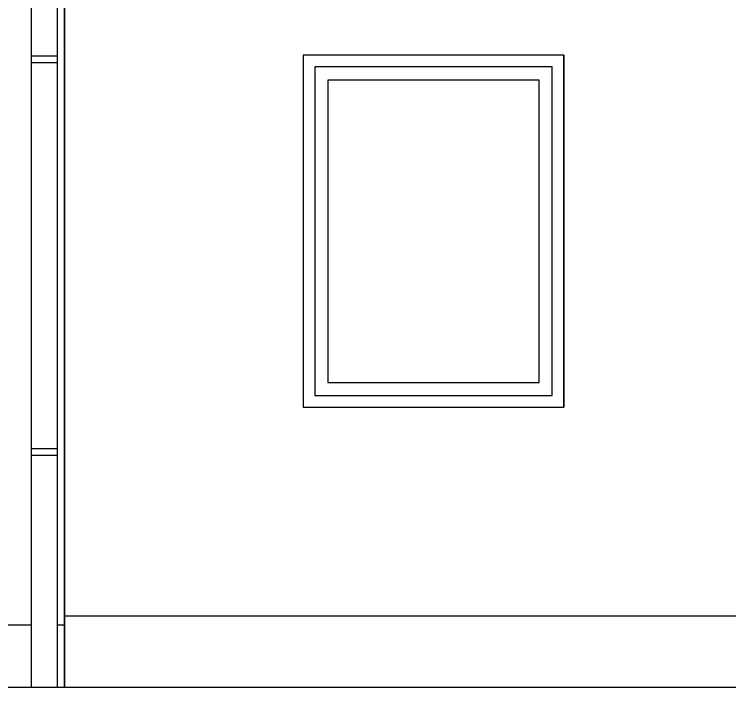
# Model space of a CAD drawing. Header units: millimetres. Extents: x 462666 to 1244237, y 2328025 to 3795663.
# Drawn here: x 1155346 to 1158088, y 2879315 to 2881947 of the extents above; entities that cross this region are included whole.
import ezdxf
from ezdxf.lldxf.tags import DXFTag

# ---------------------------------------------------------------- set-up
doc = ezdxf.new("R2010")
doc.units = ezdxf.units.MM
for name, color, linetype in [('MUR-POH', 64, 'Continuous'), ('MUR_POH', 64, 'Continuous'), ('MUR_REZ', 3, 'Continuous'), ('PLE_REZ', 200, 'Continuous')]:
    doc.layers.add(name, color=color, linetype=linetype)
tags = doc.linetypes.add('DASHED', pattern=[0.75, 0.5, -0.25]).pattern_tags.tags
tags[6:7] = [DXFTag(74, 4), DXFTag(75, 0), DXFTag(340, '0'), DXFTag(46, 1.0), DXFTag(50, 0.0), DXFTag(44, 0.0), DXFTag(45, 0.0)]
tags[4:5] = [DXFTag(74, 4), DXFTag(75, 0), DXFTag(340, '0'), DXFTag(46, 1.0), DXFTag(50, 0.0), DXFTag(44, 0.0), DXFTag(45, 0.0)]

msp = doc.modelspace()

# ---------------------------------------------------------------- linework, layer by layer
at = {"layer": 'MUR-POH', "color": 1}
for points in [[(1155537.2, 2882299), (1155537.2, 2879366.8)], [(1155537.4, 2882299), (1155537.4, 2879366.8)], [(1153971.4, 2876790.3), (1153971.4, 2879366.8), (1158867.7, 2879366.8), (1158867.7, 2876790.3)]]:
    msp.add_lwpolyline(points, dxfattribs=at)
at = {"layer": 'MUR-POH', "color": 252}
for points in [[(1156452.6, 2881790.3), (1156452.6, 2880440.3), (1156452.6, 2880440.3)], [(1157452.6, 2881790.3), (1157452.6, 2880440.3)], [(1155537.4, 2879705.2), (1155537.4, 2879605.2), (1155510.4, 2879605.2)], [(1155410.4, 2879605.2), (1153221.4, 2879605.2)], [(1155537.4, 2879366.8), (1161279.2, 2879366.8)]]:
    msp.add_lwpolyline(points, dxfattribs=at)
for points in [[(1156452.6, 2881790.3), (1156452.6, 2880440.3), (1157452.6, 2880440.3), (1157452.6, 2881790.3)], [(1156497.6, 2881745.3), (1156497.6, 2880485.3), (1157407.6, 2880485.3), (1157407.6, 2881745.3)], [(1156547.6, 2881695.3), (1156547.6, 2880535.3), (1157357.6, 2880535.3), (1157357.6, 2881695.3)]]:
    msp.add_lwpolyline(points, close=True, dxfattribs=at)
at = {"layer": 'MUR_POH', "color": 8, "linetype": 'DASHED', "ltscale": 250, "flags": 128}
msp.add_lwpolyline([(1155537.4, 2879640.3), (1163367.7, 2879640.3)], dxfattribs=at)
at = {"layer": 'MUR_REZ', "flags": 128}
msp.add_lwpolyline([(1155365, 2882299), (1155537.4, 2882299), (1155537.4, 2879366.8)], dxfattribs=at)
at = {"layer": 'PLE_REZ', "linetype": 'Continuous'}
for p, q in [((1155510.4, 2882075.8), (1155510.4, 2879366.8)), ((1155410.4, 2882018), (1155410.4, 2879366.8)), ((1155410.4, 2881788), (1155510.4, 2881788)), ((1155410.4, 2881763), (1155510.4, 2881763)), ((1155410.4, 2880282.3), (1155510.4, 2880282.3)), ((1155410.4, 2880257.3), (1155510.4, 2880257.3))]:
    msp.add_line(p, q, dxfattribs=at)

doc.saveas('drawing.dxf')
